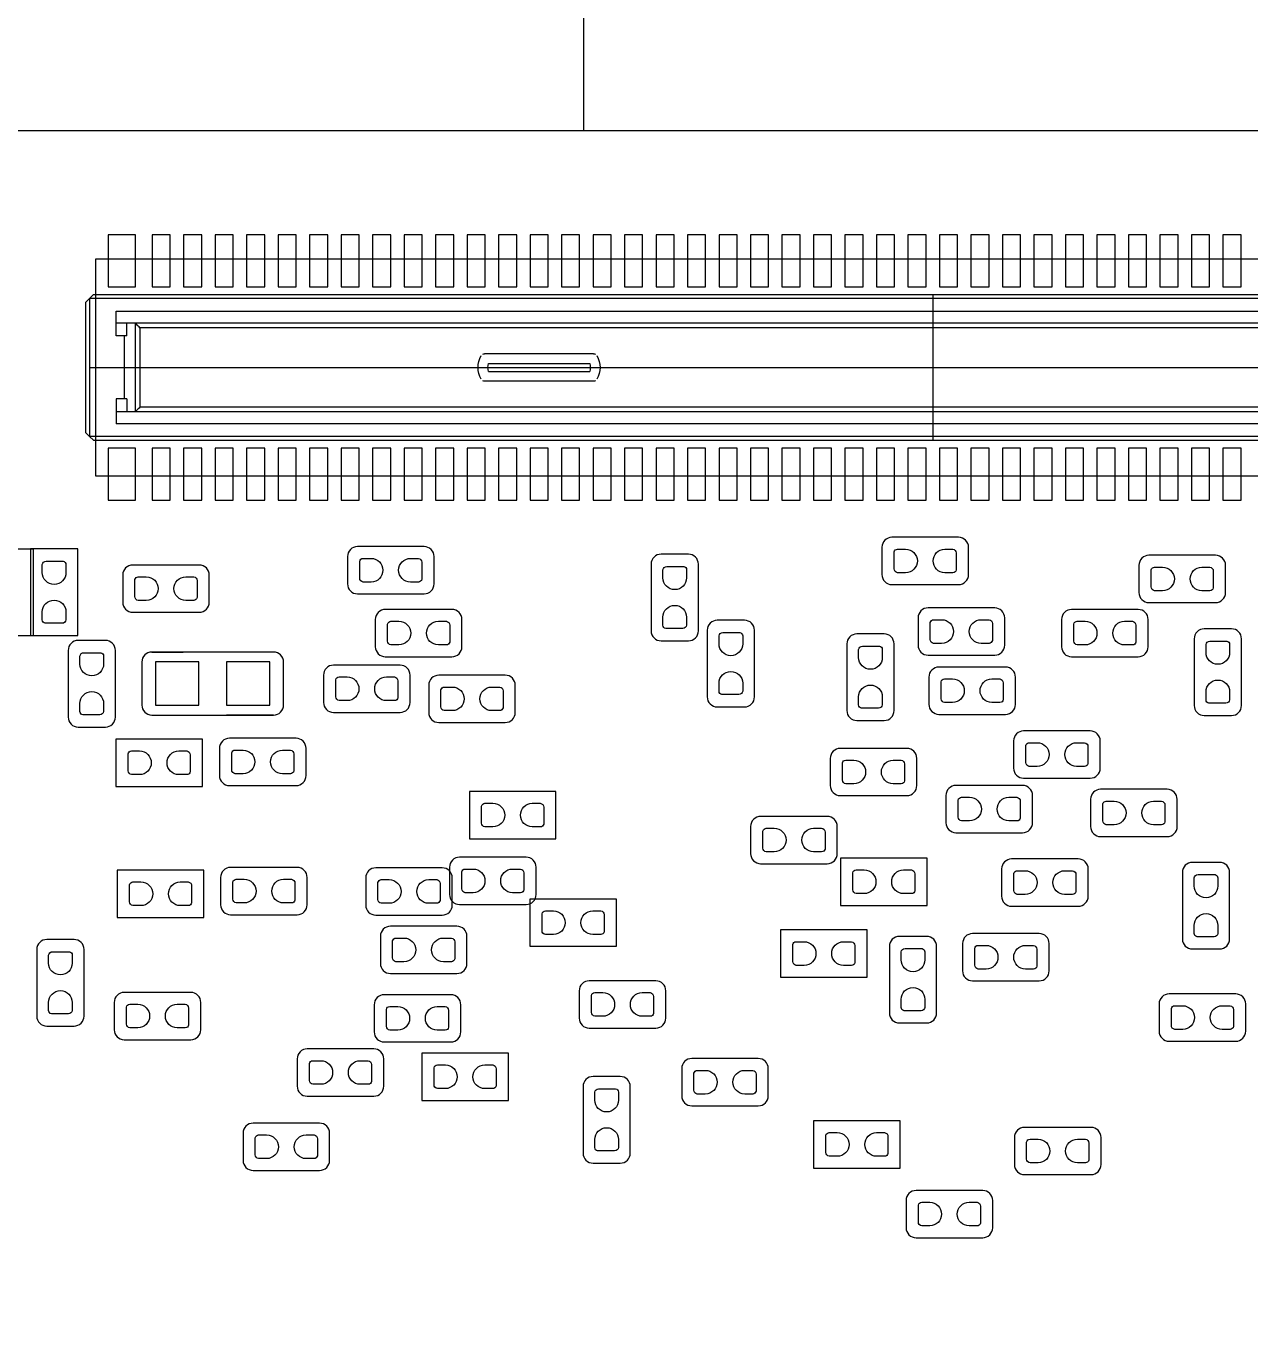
# Model space of a CAD drawing. Extents: x 24 to 162, y 5 to 143.
# Drawn here: x 42.11 to 57.65, y 29.63 to 46.12 of the extents above; entities that cross this region are included whole.
import ezdxf

# ---------------------------------------------------------------- set-up
doc = ezdxf.new("R2010")
doc.units = 0
for name, color, linetype in [('BG_OUTLINE', 7, 'CONTINUOUS'), ('PG_ASSEMBLY_BOTTOM', 211, 'CONTINUOUS'), ('PG_SILKSCREEN_BOTTOM', 243, 'CONTINUOUS'), ('PIN_BOTTOM', 1, 'CONTINUOUS')]:
    doc.layers.add(name, color=color, linetype=linetype)

msp = doc.modelspace()

# ---------------------------------------------------------------- linework, layer by layer
at = {"layer": 'BG_OUTLINE'}
msp.add_lwpolyline([(49.190402, 44.786296), (49.190402, 46.950376), (64.281812, 46.950376), (64.281812, 44.786296)], close=True, dxfattribs=at)
msp.add_lwpolyline([(32.12973, 4.786376), (80.129634, 4.786376, 0.414205), (83.629246, 8.286242), (83.629246, 41.286176, 0.414226), (80.129634, 44.786296), (32.12973, 44.786296, 0.414268), (28.629356, 41.286176), (28.629356, 8.286242, 0.414248)], format="xyb", close=True, dxfattribs=at)
at = {"layer": 'PG_ASSEMBLY_BOTTOM'}
msp.add_lwpolyline([(42.993056, 43.159934), (64.252856, 43.159934), (64.252856, 40.399716), (42.993056, 40.399716)], close=True, dxfattribs=at)
for points in [[(53.104034, 39.62273, 0.414204), (52.977034, 39.49573, 0.414204)], [(54.077362, 39.49573, 0.414121), (53.950362, 39.62273, 0.414121)], [(46.316138, 39.504874, 0.414454), (46.189138, 39.377874, 0.414454)], [(47.289212, 39.377874, 0.414306), (47.162212, 39.504874, 0.414306)], [(50.17262, 39.4081, 0.414257), (50.04562, 39.2811, 0.414257)], [(50.645822, 39.2811, 0.414423), (50.518822, 39.4081, 0.414423)], [(43.461178, 39.27094, 0.414158), (43.334178, 39.14394, 0.414158)], [(44.434252, 39.14394, 0.414521), (44.307252, 39.27094, 0.414521)], [(56.368442, 39.39413, 0.414423), (56.241442, 39.26713, 0.414423)], [(57.341516, 39.26713, 0.41417), (57.214516, 39.39413, 0.41417)], [(52.977034, 39.149528, 0.413915), (53.104034, 39.022528, 0.413915)], [(53.950362, 39.022528, 0.413833), (54.077362, 39.149528, 0.413833)], [(46.189138, 39.031672, 0.414121), (46.316138, 38.904672, 0.414121)], [(47.162212, 38.904672, 0.413974), (47.289212, 39.031672, 0.413974)], [(56.241442, 38.920928, 0.414257), (56.368442, 38.793928, 0.414257)], [(57.214516, 38.793928, 0.414005), (57.341516, 38.920928, 0.414005)], [(43.334178, 38.797738, 0.414017), (43.461178, 38.670738, 0.414017)], [(44.307252, 38.670738, 0.414269), (44.434252, 38.797738, 0.414269)], [(46.669706, 38.706298, 0.414229), (46.542706, 38.579298, 0.414229)], [(47.64278, 38.579298, 0.414032), (47.51578, 38.706298, 0.414032)], [(53.563012, 38.72611, 0.414395), (53.436012, 38.59911, 0.414395)], [(54.536086, 38.59911, 0.414032), (54.409086, 38.72611, 0.414032)], [(55.385716, 38.706044, 0.414005), (55.258716, 38.579044, 0.414005)], [(56.35879, 38.579044, 0.414257), (56.23179, 38.706044, 0.414257)], [(50.04562, 38.435026, 0.414005), (50.17262, 38.308026, 0.414005)], [(50.518822, 38.308026, 0.41417), (50.645822, 38.435026, 0.41417)], [(50.885344, 38.569138, 0.414214), (50.758344, 38.442138, 0.414214)], [(51.358546, 38.442138, 0.414214), (51.231546, 38.569138, 0.414214)], [(57.070498, 38.459918, 0.41434), (56.943498, 38.332918, 0.41434)], [(57.5437, 38.332918, 0.414087), (57.4167, 38.459918, 0.414087)], [(42.768266, 38.312598, 0.414214), (42.641266, 38.185598, 0.414214)], [(43.241468, 38.185598, 0.414214), (43.114468, 38.312598, 0.414214)], [(52.658772, 38.395656, 0.41434), (52.531772, 38.268656, 0.41434)], [(53.131974, 38.268656, 0.414087), (53.004974, 38.395656, 0.414087)], [(53.436012, 38.252908, 0.414395), (53.563012, 38.125908, 0.414395)], [(54.409086, 38.125908, 0.414032), (54.536086, 38.252908, 0.414032)], [(43.70451, 38.165786, 0.414167), (43.57751, 38.038786, 0.414167)], [(45.377354, 38.038786, 0.41434), (45.250354, 38.165786, 0.41434)], [(46.542706, 38.233096, 0.414395), (46.669706, 38.106096, 0.414395)], [(47.51578, 38.106096, 0.414198), (47.64278, 38.233096, 0.414198)], [(55.258716, 38.232842, 0.41417), (55.385716, 38.105842, 0.41417)], [(56.23179, 38.105842, 0.414423), (56.35879, 38.232842, 0.414423)], [(46.011338, 37.998654, 0.414241), (45.884338, 37.871654, 0.414241)], [(46.984412, 37.871654, 0.41402), (46.857412, 37.998654, 0.41402)], [(53.70068, 37.97427, 0.41437), (53.57368, 37.84727, 0.41437)], [(54.673754, 37.84727, 0.414032), (54.546754, 37.97427, 0.414032)], [(47.347632, 37.870892, 0.414005), (47.220632, 37.743892, 0.414005)], [(48.320706, 37.743892, 0.414257), (48.193706, 37.870892, 0.414257)], [(50.758344, 37.596064, 0.414214), (50.885344, 37.469064, 0.414214)], [(51.231546, 37.469064, 0.414214), (51.358546, 37.596064, 0.414214)], [(43.57751, 37.492432, 0.414087), (43.70451, 37.365432, 0.414087)], [(45.250354, 37.365432, 0.41426), (45.377354, 37.492432, 0.41426)], [(45.884338, 37.525452, 0.414407), (46.011338, 37.398452, 0.414407)], [(46.857412, 37.398452, 0.414186), (46.984412, 37.525452, 0.414186)], [(53.57368, 37.501068, 0.414395), (53.70068, 37.374068, 0.414395)], [(54.546754, 37.374068, 0.414057), (54.673754, 37.501068, 0.414057)], [(56.943498, 37.486844, 0.41434), (57.070498, 37.359844, 0.41434)], [(57.4167, 37.359844, 0.414087), (57.5437, 37.486844, 0.414087)], [(42.641266, 37.339524, 0.414214), (42.768266, 37.212524, 0.414214)], [(43.114468, 37.212524, 0.414214), (43.241468, 37.339524, 0.414214)], [(47.220632, 37.39769, 0.41417), (47.347632, 37.27069, 0.41417)], [(48.193706, 37.27069, 0.414423), (48.320706, 37.39769, 0.414423)], [(52.531772, 37.422582, 0.41434), (52.658772, 37.295582, 0.41434)], [(53.004974, 37.295582, 0.414087), (53.131974, 37.422582, 0.414087)], [(54.776624, 37.163248, 0.41398), (54.649624, 37.036248, 0.41398)], [(55.749698, 37.036248, 0.414257), (55.622698, 37.163248, 0.414257)], [(44.689776, 37.069776, 0.41434), (44.562776, 36.942776, 0.41434)], [(45.66285, 36.942776, 0.41434), (45.53585, 37.069776, 0.41434)], [(52.447698, 36.942268, 0.414423), (52.320698, 36.815268, 0.414423)], [(53.420772, 36.815268, 0.41417), (53.293772, 36.942268, 0.41417)], [(54.649624, 36.690046, 0.41417), (54.776624, 36.563046, 0.41417)], [(55.622698, 36.563046, 0.414447), (55.749698, 36.690046, 0.414447)], [(44.562776, 36.596574, 0.414087), (44.689776, 36.469574, 0.414087)], [(45.53585, 36.469574, 0.414087), (45.66285, 36.596574, 0.414087)], [(52.320698, 36.469066, 0.414257), (52.447698, 36.342066, 0.414257)], [(53.293772, 36.342066, 0.414005), (53.420772, 36.469066, 0.414005)], [(53.917088, 36.470844, 0.414005), (53.790088, 36.343844, 0.414005)], [(54.890162, 36.343844, 0.414269), (54.763162, 36.470844, 0.414269)], [(55.75427, 36.421568, 0.414186), (55.62727, 36.294568, 0.414186)], [(56.727344, 36.294568, 0.414549), (56.600344, 36.421568, 0.414549)], [(51.436778, 36.077398, 0.414214), (51.309778, 35.950398, 0.414214)], [(52.409852, 35.950398, 0.414214), (52.282852, 36.077398, 0.414214)], [(53.790088, 35.997642, 0.414158), (53.917088, 35.870642, 0.414158)], [(54.763162, 35.870642, 0.414423), (54.890162, 35.997642, 0.414423)], [(55.62727, 35.94862, 0.414269), (55.75427, 35.82162, 0.414269)], [(56.600344, 35.82162, 0.414632), (56.727344, 35.94862, 0.414632)], [(47.612046, 35.558984, 0.414214), (47.485046, 35.431984, 0.414214)], [(48.58512, 35.431984, 0.414214), (48.45812, 35.558984, 0.414214)], [(51.309778, 35.604196, 0.414214), (51.436778, 35.477196, 0.414214)], [(52.282852, 35.477196, 0.414214), (52.409852, 35.604196, 0.414214)], [(54.624224, 35.53714, 0.414032), (54.497224, 35.41014, 0.414032)], [(55.597298, 35.41014, 0.414395), (55.470298, 35.53714, 0.414395)], [(56.92013, 35.493706, 0.414087), (56.79313, 35.366706, 0.414087)], [(57.393332, 35.366706, 0.41434), (57.266332, 35.493706, 0.41434)], [(44.704254, 35.42919, 0.414087), (44.577254, 35.30219, 0.414087)], [(45.677328, 35.30219, 0.413922), (45.550328, 35.42919, 0.413922)], [(46.547278, 35.424364, 0.414257), (46.420278, 35.297364, 0.414257)], [(47.520352, 35.297364, 0.414337), (47.393352, 35.424364, 0.414337)], [(44.577254, 34.955988, 0.414506), (44.704254, 34.828988, 0.414506)], [(45.550328, 34.828988, 0.41434), (45.677328, 34.955988, 0.41434)], [(47.485046, 35.085782, 0.414214), (47.612046, 34.958782, 0.414214)], [(48.45812, 34.958782, 0.414214), (48.58512, 35.085782, 0.414214)], [(54.497224, 35.063938, 0.414032), (54.624224, 34.936938, 0.414032)], [(55.470298, 34.936938, 0.414395), (55.597298, 35.063938, 0.414395)], [(46.420278, 34.951162, 0.414091), (46.547278, 34.824162, 0.414091)], [(47.393352, 34.824162, 0.41417), (47.520352, 34.951162, 0.41417)], [(46.733714, 34.68243, 0.414395), (46.606714, 34.55543, 0.414395)], [(47.706788, 34.55543, 0.414032), (47.579788, 34.68243, 0.414032)], [(42.36974, 34.514282, 0.414198), (42.24274, 34.387282, 0.414198)], [(42.842942, 34.387282, 0.414604), (42.715942, 34.514282, 0.414604)], [(53.19903, 34.55416, 0.414395), (53.07203, 34.42716, 0.414395)], [(53.672232, 34.42716, 0.414395), (53.545232, 34.55416, 0.414395)], [(54.128416, 34.589212, 0.414087), (54.001416, 34.462212, 0.414087)], [(55.10149, 34.462212, 0.414087), (54.97449, 34.589212, 0.414087)], [(56.79313, 34.520632, 0.414087), (56.92013, 34.393632, 0.414087)], [(57.266332, 34.393632, 0.41434), (57.393332, 34.520632, 0.41434)], [(46.606714, 34.209228, 0.414395), (46.733714, 34.082228, 0.414395)], [(47.579788, 34.082228, 0.414032), (47.706788, 34.209228, 0.414032)], [(49.258982, 33.989264, 0.41434), (49.131982, 33.862264, 0.41434)], [(50.232056, 33.862264, 0.41434), (50.105056, 33.989264, 0.41434)], [(54.001416, 34.11601, 0.41434), (54.128416, 33.98901, 0.41434)], [(54.97449, 33.98901, 0.41434), (55.10149, 34.11601, 0.41434)], [(43.353228, 33.841944, 0.41434), (43.226228, 33.714944, 0.41434)], [(44.326302, 33.714944, 0.41434), (44.199302, 33.841944, 0.41434)], [(46.655228, 33.812988, 0.414423), (46.528228, 33.685988, 0.414423)], [(47.628302, 33.685988, 0.41417), (47.501302, 33.812988, 0.41417)], [(56.62422, 33.822386, 0.41434), (56.49722, 33.695386, 0.41434)], [(57.597294, 33.695386, 0.414506), (57.470294, 33.822386, 0.414506)], [(42.24274, 33.541208, 0.413823), (42.36974, 33.414208, 0.413823)], [(42.715942, 33.414208, 0.414229), (42.842942, 33.541208, 0.414229)], [(49.131982, 33.516062, 0.414087), (49.258982, 33.389062, 0.414087)], [(50.105056, 33.389062, 0.414087), (50.232056, 33.516062, 0.414087)], [(53.07203, 33.581086, 0.414032), (53.19903, 33.454086, 0.414032)], [(53.545232, 33.454086, 0.414032), (53.672232, 33.581086, 0.414032)], [(43.226228, 33.368742, 0.414087), (43.353228, 33.241742, 0.414087)], [(44.199302, 33.241742, 0.414087), (44.326302, 33.368742, 0.414087)], [(46.528228, 33.339786, 0.414257), (46.655228, 33.212786, 0.414257)], [(47.501302, 33.212786, 0.414005), (47.628302, 33.339786, 0.414005)], [(56.49722, 33.349184, 0.413922), (56.62422, 33.222184, 0.413922)], [(57.470294, 33.222184, 0.414087), (57.597294, 33.349184, 0.414087)], [(45.677074, 33.124648, 0.41434), (45.550074, 32.997648, 0.41434)], [(46.650148, 32.997648, 0.414352), (46.523148, 33.124648, 0.414352)], [(50.56124, 33.001966, 0.414235), (50.43424, 32.874966, 0.414235)], [(51.534314, 32.874966, 0.414457), (51.407314, 33.001966, 0.414457)], [(45.550074, 32.651446, 0.414075), (45.677074, 32.524446, 0.414075)], [(46.523148, 32.524446, 0.414087), (46.650148, 32.651446, 0.414087)], [(49.30775, 32.773366, 0.414214), (49.18075, 32.646366, 0.414214)], [(49.780952, 32.646366, 0.414214), (49.653952, 32.773366, 0.414214)], [(50.43424, 32.528764, 0.413971), (50.56124, 32.401764, 0.413971)], [(51.407314, 32.401764, 0.414192), (51.534314, 32.528764, 0.414192)], [(44.989496, 32.181546, 0.414087), (44.862496, 32.054546, 0.414087)], [(45.96257, 32.054546, 0.414087), (45.83557, 32.181546, 0.414087)], [(54.786784, 32.127698, 0.414383), (54.659784, 32.000698, 0.414383)], [(55.759858, 32.000698, 0.414032), (55.632858, 32.127698, 0.414032)], [(44.862496, 31.708344, 0.41434), (44.989496, 31.581344, 0.41434)], [(45.83557, 31.581344, 0.41434), (45.96257, 31.708344, 0.41434)], [(49.18075, 31.800292, 0.414214), (49.30775, 31.673292, 0.414214)], [(49.653952, 31.673292, 0.414214), (49.780952, 31.800292, 0.414214)], [(54.659784, 31.654496, 0.414395), (54.786784, 31.527496, 0.414395)], [(55.632858, 31.527496, 0.414044), (55.759858, 31.654496, 0.414044)], [(53.410612, 31.326328, 0.413894), (53.283612, 31.199328, 0.413894)], [(54.383686, 31.199328, 0.414195), (54.256686, 31.326328, 0.414195)], [(53.283612, 30.853126, 0.414232), (53.410612, 30.726126, 0.414232)], [(54.256686, 30.726126, 0.414534), (54.383686, 30.853126, 0.414534)]]:
    msp.add_lwpolyline(points, format="xyb", dxfattribs=at)
for points in [[(53.950362, 39.62273), (53.104034, 39.62273)], [(42.201846, 39.473378), (41.601898, 39.473378)], [(42.76344, 39.474902), (42.163238, 39.474902)], [(42.163238, 39.474902), (42.163238, 38.375082)], [(42.201846, 38.373558), (42.201846, 39.473378)], [(42.76344, 38.375082), (42.76344, 39.474902)], [(47.162212, 39.504874), (46.316138, 39.504874)], [(50.518822, 39.4081), (50.17262, 39.4081)], [(52.977034, 39.49573), (52.977034, 39.149528)], [(54.077362, 39.149528), (54.077362, 39.49573)], [(44.307252, 39.27094), (43.461178, 39.27094)], [(46.189138, 39.377874), (46.189138, 39.031672)], [(47.289212, 39.031672), (47.289212, 39.377874)], [(50.04562, 39.2811), (50.04562, 38.435026)], [(50.645822, 38.435026), (50.645822, 39.2811)], [(56.241442, 39.26713), (56.241442, 38.920928)], [(57.214516, 39.39413), (56.368442, 39.39413)], [(57.341516, 38.920928), (57.341516, 39.26713)], [(43.334178, 39.14394), (43.334178, 38.797738)], [(44.434252, 38.797738), (44.434252, 39.14394)], [(53.104034, 39.022528), (53.950362, 39.022528)], [(46.316138, 38.904672), (47.162212, 38.904672)], [(56.368442, 38.793928), (57.214516, 38.793928)], [(43.461178, 38.670738), (44.307252, 38.670738)], [(47.51578, 38.706298), (46.669706, 38.706298)], [(53.436012, 38.59911), (53.436012, 38.252908)], [(54.409086, 38.72611), (53.563012, 38.72611)], [(54.536086, 38.252908), (54.536086, 38.59911)], [(56.23179, 38.706044), (55.385716, 38.706044)], [(46.542706, 38.579298), (46.542706, 38.233096)], [(47.64278, 38.233096), (47.64278, 38.579298)], [(50.758344, 38.442138), (50.758344, 37.596064)], [(51.231546, 38.569138), (50.885344, 38.569138)], [(51.358546, 37.596064), (51.358546, 38.442138)], [(55.258716, 38.579044), (55.258716, 38.232842)], [(56.35879, 38.232842), (56.35879, 38.579044)], [(57.4167, 38.459918), (57.070498, 38.459918)], [(41.601898, 38.373558), (42.201846, 38.373558)], [(42.163238, 38.375082), (42.76344, 38.375082)], [(43.114468, 38.312598), (42.768266, 38.312598)], [(50.17262, 38.308026), (50.518822, 38.308026)], [(52.531772, 38.268656), (52.531772, 37.422582)], [(53.004974, 38.395656), (52.658772, 38.395656)], [(53.131974, 37.422582), (53.131974, 38.268656)], [(56.943498, 38.332918), (56.943498, 37.486844)], [(57.5437, 37.486844), (57.5437, 38.332918)], [(42.641266, 38.185598), (42.641266, 37.339524)], [(43.241468, 37.339524), (43.241468, 38.185598)], [(45.250354, 38.165786), (43.70451, 38.165786)], [(46.669706, 38.106096), (47.51578, 38.106096)], [(53.563012, 38.125908), (54.409086, 38.125908)], [(55.385716, 38.105842), (56.23179, 38.105842)], [(43.57751, 38.038786), (43.57751, 37.492432)], [(45.377354, 37.492432), (45.377354, 38.038786)], [(46.857412, 37.998654), (46.011338, 37.998654)], [(54.546754, 37.97427), (53.70068, 37.97427)], [(45.884338, 37.871654), (45.884338, 37.525452)], [(46.984412, 37.525452), (46.984412, 37.871654)], [(48.193706, 37.870892), (47.347632, 37.870892)], [(53.57368, 37.84727), (53.57368, 37.501068)], [(54.673754, 37.501068), (54.673754, 37.84727)], [(47.220632, 37.743892), (47.220632, 37.39769)], [(48.320706, 37.39769), (48.320706, 37.743892)], [(50.885344, 37.469064), (51.231546, 37.469064)], [(43.70451, 37.365432), (45.250354, 37.365432)], [(46.011338, 37.398452), (46.857412, 37.398452)], [(47.347632, 37.27069), (48.193706, 37.27069)], [(52.658772, 37.295582), (53.004974, 37.295582)], [(53.70068, 37.374068), (54.546754, 37.374068)], [(57.070498, 37.359844), (57.4167, 37.359844)], [(42.768266, 37.212524), (43.114468, 37.212524)], [(55.622698, 37.163248), (54.776624, 37.163248)], [(44.346622, 37.0586), (43.246802, 37.0586)], [(43.246802, 37.0586), (43.246802, 36.458652)], [(44.346622, 36.458652), (44.346622, 37.0586)], [(44.562776, 36.942776), (44.562776, 36.596574)], [(45.53585, 37.069776), (44.689776, 37.069776)], [(45.66285, 36.596574), (45.66285, 36.942776)], [(53.293772, 36.942268), (52.447698, 36.942268)], [(54.649624, 37.036248), (54.649624, 36.690046)], [(55.749698, 36.690046), (55.749698, 37.036248)], [(52.320698, 36.815268), (52.320698, 36.469066)], [(53.420772, 36.469066), (53.420772, 36.815268)], [(43.246802, 36.458652), (44.346622, 36.458652)], [(44.689776, 36.469574), (45.53585, 36.469574)], [(54.763162, 36.470844), (53.917088, 36.470844)], [(54.776624, 36.563046), (55.622698, 36.563046)], [(48.83658, 36.39439), (47.73676, 36.39439)], [(47.73676, 36.39439), (47.73676, 35.794442)], [(48.83658, 35.794442), (48.83658, 36.39439)], [(52.447698, 36.342066), (53.293772, 36.342066)], [(53.790088, 36.343844), (53.790088, 35.997642)], [(54.890162, 35.997642), (54.890162, 36.343844)], [(55.62727, 36.294568), (55.62727, 35.94862)], [(56.600344, 36.421568), (55.75427, 36.421568)], [(56.727344, 35.94862), (56.727344, 36.294568)], [(51.309778, 35.950398), (51.309778, 35.604196)], [(52.282852, 36.077398), (51.436778, 36.077398)], [(52.409852, 35.604196), (52.409852, 35.950398)], [(47.73676, 35.794442), (48.83658, 35.794442)], [(53.917088, 35.870642), (54.763162, 35.870642)], [(55.75427, 35.82162), (56.600344, 35.82162)], [(48.45812, 35.558984), (47.612046, 35.558984)], [(51.436778, 35.477196), (52.282852, 35.477196)], [(53.551328, 35.5473), (52.451508, 35.5473)], [(52.451508, 35.5473), (52.451508, 34.947352)], [(53.551328, 34.947352), (53.551328, 35.5473)], [(55.470298, 35.53714), (54.624224, 35.53714)], [(57.266332, 35.493706), (56.92013, 35.493706)], [(44.365418, 35.394646), (43.265598, 35.394646)], [(43.265598, 35.394646), (43.265598, 34.794698)], [(44.365418, 34.794698), (44.365418, 35.394646)], [(44.577254, 35.30219), (44.577254, 34.955988)], [(45.550328, 35.42919), (44.704254, 35.42919)], [(45.677328, 34.955988), (45.677328, 35.30219)], [(46.420278, 35.297364), (46.420278, 34.951162)], [(47.393352, 35.424364), (46.547278, 35.424364)], [(47.485046, 35.431984), (47.485046, 35.085782)], [(47.520352, 34.951162), (47.520352, 35.297364)], [(48.58512, 35.085782), (48.58512, 35.431984)], [(54.497224, 35.41014), (54.497224, 35.063938)], [(55.597298, 35.063938), (55.597298, 35.41014)], [(56.79313, 35.366706), (56.79313, 34.520632)], [(57.393332, 34.520632), (57.393332, 35.366706)], [(47.612046, 34.958782), (48.45812, 34.958782)], [(49.604168, 35.027616), (48.504348, 35.027616)], [(48.504348, 35.027616), (48.504348, 34.427668)], [(49.604168, 34.427668), (49.604168, 35.027616)], [(43.265598, 34.794698), (44.365418, 34.794698)], [(44.704254, 34.828988), (45.550328, 34.828988)], [(46.547278, 34.824162), (47.393352, 34.824162)], [(52.451508, 34.947352), (53.551328, 34.947352)], [(54.624224, 34.936938), (55.470298, 34.936938)], [(47.579788, 34.68243), (46.733714, 34.68243)], [(52.789328, 34.63544), (51.689508, 34.63544)], [(51.689508, 34.63544), (51.689508, 34.035492)], [(52.789328, 34.035492), (52.789328, 34.63544)], [(42.715942, 34.514282), (42.36974, 34.514282)], [(46.606714, 34.55543), (46.606714, 34.209228)], [(47.706788, 34.209228), (47.706788, 34.55543)], [(53.545232, 34.55416), (53.19903, 34.55416)], [(54.001416, 34.462212), (54.001416, 34.11601)], [(54.97449, 34.589212), (54.128416, 34.589212)], [(55.10149, 34.11601), (55.10149, 34.462212)], [(42.24274, 34.387282), (42.24274, 33.541208)], [(42.842942, 33.541208), (42.842942, 34.387282)], [(48.504348, 34.427668), (49.604168, 34.427668)], [(53.07203, 34.42716), (53.07203, 33.581086)], [(53.672232, 33.581086), (53.672232, 34.42716)], [(56.92013, 34.393632), (57.266332, 34.393632)], [(46.733714, 34.082228), (47.579788, 34.082228)], [(50.105056, 33.989264), (49.258982, 33.989264)], [(51.689508, 34.035492), (52.789328, 34.035492)], [(54.128416, 33.98901), (54.97449, 33.98901)], [(44.199302, 33.841944), (43.353228, 33.841944)], [(47.501302, 33.812988), (46.655228, 33.812988)], [(49.131982, 33.862264), (49.131982, 33.516062)], [(50.232056, 33.516062), (50.232056, 33.862264)], [(57.470294, 33.822386), (56.62422, 33.822386)], [(43.226228, 33.714944), (43.226228, 33.368742)], [(44.326302, 33.368742), (44.326302, 33.714944)], [(46.528228, 33.685988), (46.528228, 33.339786)], [(47.628302, 33.339786), (47.628302, 33.685988)], [(56.49722, 33.695386), (56.49722, 33.349184)], [(57.597294, 33.349184), (57.597294, 33.695386)], [(42.36974, 33.414208), (42.715942, 33.414208)], [(49.258982, 33.389062), (50.105056, 33.389062)], [(53.19903, 33.454086), (53.545232, 33.454086)], [(43.353228, 33.241742), (44.199302, 33.241742)], [(46.655228, 33.212786), (47.501302, 33.212786)], [(56.62422, 33.222184), (57.470294, 33.222184)], [(45.550074, 32.997648), (45.550074, 32.651446)], [(46.523148, 33.124648), (45.677074, 33.124648)], [(46.650148, 32.651446), (46.650148, 32.997648)], [(48.232314, 33.070546), (47.132494, 33.070546)], [(47.132494, 33.070546), (47.132494, 32.470598)], [(48.232314, 32.470598), (48.232314, 33.070546)], [(51.407314, 33.001966), (50.56124, 33.001966)], [(50.43424, 32.874966), (50.43424, 32.528764)], [(51.534314, 32.528764), (51.534314, 32.874966)], [(49.653952, 32.773366), (49.30775, 32.773366)], [(45.677074, 32.524446), (46.523148, 32.524446)], [(49.18075, 32.646366), (49.18075, 31.800292)], [(49.780952, 31.800292), (49.780952, 32.646366)], [(47.132494, 32.470598), (48.232314, 32.470598)], [(50.56124, 32.401764), (51.407314, 32.401764)], [(45.83557, 32.181546), (44.989496, 32.181546)], [(53.20919, 32.210756), (52.109624, 32.210756)], [(52.109624, 32.210756), (52.109624, 31.610808)], [(53.20919, 31.610808), (53.20919, 32.210756)], [(44.862496, 32.054546), (44.862496, 31.708344)], [(45.96257, 31.708344), (45.96257, 32.054546)], [(54.659784, 32.000698), (54.659784, 31.654496)], [(55.632858, 32.127698), (54.786784, 32.127698)], [(55.759858, 31.654496), (55.759858, 32.000698)], [(49.30775, 31.673292), (49.653952, 31.673292)], [(44.989496, 31.581344), (45.83557, 31.581344)], [(52.109624, 31.610808), (53.20919, 31.610808)], [(54.786784, 31.527496), (55.632858, 31.527496)], [(53.283612, 31.199328), (53.283612, 30.853126)], [(54.256686, 31.326328), (53.410612, 31.326328)], [(54.383686, 30.853126), (54.383686, 31.199328)], [(53.410612, 30.726126), (54.256686, 30.726126)]]:
    msp.add_lwpolyline(points, dxfattribs=at)
at = {"layer": 'PG_SILKSCREEN_BOTTOM'}
for points in [[(42.96283, 42.705274), (42.913046, 42.654982)], [(42.96283, 42.705274), (64.283082, 42.705274)], [(53.622956, 42.705274), (53.622956, 40.854884)], [(42.913046, 42.654982), (42.863008, 42.604944)], [(42.863008, 42.604944), (42.863008, 40.95496)], [(42.913046, 42.654982), (42.913046, 40.905176)], [(64.332866, 42.654982), (42.913046, 42.654982)], [(43.252644, 42.494962), (63.993014, 42.494962)], [(43.252644, 42.180002), (43.252644, 42.494962)], [(63.993014, 42.344848), (43.252644, 42.344848)], [(43.387772, 42.180002), (43.387772, 42.344848)], [(43.49242, 42.344848), (43.492674, 42.344848)], [(43.492674, 42.344848), (43.493182, 42.344848)], [(43.493182, 42.344848), (43.493436, 42.344848)], [(43.493436, 42.344848), (43.493436, 42.344594)], [(43.493436, 42.344594), (43.493944, 42.34434)], [(43.493944, 42.34434), (43.493944, 42.344086)], [(43.493944, 42.344086), (43.493944, 41.216072)], [(43.496738, 42.341292), (43.493944, 42.344086)], [(43.50131, 42.336974), (43.496738, 42.341292)], [(43.507152, 42.330878), (43.50131, 42.336974)], [(43.514772, 42.323766), (43.507152, 42.330878)], [(43.523408, 42.314876), (43.514772, 42.323766)], [(43.532552, 42.305478), (43.523408, 42.314876)], [(43.542966, 42.295572), (43.532552, 42.305478)], [(43.55338, 42.285158), (43.542966, 42.295572)], [(63.692532, 42.285158), (43.55338, 42.285158)], [(43.55338, 42.285158), (43.55338, 41.275)], [(43.352974, 42.180002), (43.252644, 42.180002)], [(43.352974, 42.180002), (43.352974, 41.380156)], [(43.387772, 42.180002), (43.352974, 42.180002)], [(49.314354, 41.954958), (47.931324, 41.954958)], [(42.913046, 41.779952), (64.38265, 41.779952)], [(47.980346, 41.82999), (49.265332, 41.82999)], [(47.980346, 41.730168), (49.265332, 41.730168)], [(49.314354, 41.604946), (47.931324, 41.604946)], [(43.252644, 41.380156), (43.252644, 41.064942)], [(43.352974, 41.380156), (43.252644, 41.380156)], [(43.387772, 41.380156), (43.352974, 41.380156)], [(43.387772, 41.380156), (43.387772, 41.215056)], [(43.50131, 41.22293), (43.496738, 41.218866)], [(43.507152, 41.229026), (43.50131, 41.22293)], [(43.514772, 41.236392), (43.507152, 41.229026)], [(43.523408, 41.245028), (43.514772, 41.236392)], [(43.532552, 41.254426), (43.523408, 41.245028)], [(43.542966, 41.264586), (43.532552, 41.254426)], [(43.55338, 41.275), (43.542966, 41.264586)], [(63.692532, 41.275), (43.55338, 41.275)], [(63.993014, 41.215056), (43.252644, 41.215056)], [(63.993014, 41.064942), (43.252644, 41.064942)], [(43.492674, 41.215056), (43.49242, 41.215056)], [(43.493182, 41.215056), (43.492674, 41.215056)], [(43.493436, 41.215056), (43.493182, 41.215056)], [(43.493944, 41.215564), (43.493436, 41.215564)], [(43.493436, 41.215564), (43.493436, 41.215056)], [(43.496738, 41.218866), (43.493944, 41.216072)], [(43.493944, 41.216072), (43.493944, 41.215564)], [(42.913046, 40.905176), (42.863008, 40.95496)], [(64.332866, 40.905176), (42.913046, 40.905176)], [(42.913046, 40.905176), (42.96283, 40.854884)], [(42.96283, 40.854884), (64.283082, 40.854884)], [(43.70451, 38.165786), (44.102274, 38.165786)], [(45.250354, 38.165786), (44.852844, 38.165786)], [(43.57751, 38.038786), (43.57751, 37.492432)], [(45.377354, 37.492432), (45.377354, 38.038786)], [(43.70451, 37.365432), (44.302172, 37.365432)], [(45.250354, 37.365432), (44.652692, 37.365432)]]:
    msp.add_lwpolyline(points, dxfattribs=at)
for points in [[(47.888144, 41.629838, -0.26816), (47.888144, 41.930066, -0.26816)], [(47.907448, 41.948862, -0.125846), (47.931324, 41.954958, -0.125846)], [(49.314354, 41.954958, -0.125287), (49.33823, 41.948862, -0.125287)], [(49.357534, 41.930066, -0.268198), (49.357534, 41.629838, -0.268198)], [(47.980346, 41.730168, -0.145754), (47.980346, 41.82999, -0.145754)], [(49.265332, 41.82999, -0.14579), (49.265332, 41.730168, -0.14579)], [(47.931324, 41.604946, -0.125526), (47.907448, 41.611042, -0.125526)], [(49.33823, 41.611042, -0.12497), (49.314354, 41.604946, -0.12497)], [(43.70451, 38.165786, 0.414167), (43.57751, 38.038786, 0.414167)], [(45.377354, 38.038786, 0.41434), (45.250354, 38.165786, 0.41434)], [(43.57751, 37.492432, 0.414087), (43.70451, 37.365432, 0.414087)], [(45.250354, 37.365432, 0.41426), (45.377354, 37.492432, 0.41426)]]:
    msp.add_lwpolyline(points, format="xyb", dxfattribs=at)
at = {"layer": 'PIN_BOTTOM'}
for points in [[(43.147996, 43.464734), (43.147996, 42.804842), (43.498008, 42.804842), (43.498008, 43.464734)], [(43.707812, 43.464734), (43.707812, 42.804842), (43.937936, 42.804842), (43.937936, 43.464734)], [(44.107862, 43.464734), (44.107862, 42.804842), (44.337986, 42.804842), (44.337986, 43.464734)], [(44.507912, 43.464734), (44.507912, 42.804842), (44.738036, 42.804842), (44.738036, 43.464734)], [(44.907962, 43.464734), (44.907962, 42.804842), (45.138086, 42.804842), (45.138086, 43.464734)], [(45.308012, 43.464734), (45.308012, 42.804842), (45.538136, 42.804842), (45.538136, 43.464734)], [(45.707808, 43.464734), (45.707808, 42.804842), (45.937932, 42.804842), (45.937932, 43.464734)], [(46.107858, 43.464734), (46.107858, 42.804842), (46.337982, 42.804842), (46.337982, 43.464734)], [(46.507908, 43.464734), (46.507908, 42.804842), (46.738032, 42.804842), (46.738032, 43.464734)], [(46.907958, 43.464734), (46.907958, 42.804842), (47.138082, 42.804842), (47.138082, 43.464734)], [(47.308008, 43.464734), (47.308008, 42.804842), (47.538132, 42.804842), (47.538132, 43.464734)], [(47.707804, 43.464734), (47.707804, 42.804842), (47.937928, 42.804842), (47.937928, 43.464734)], [(48.107854, 43.464734), (48.107854, 42.804842), (48.337978, 42.804842), (48.337978, 43.464734)], [(48.507904, 43.464734), (48.507904, 42.804842), (48.738028, 42.804842), (48.738028, 43.464734)], [(48.907954, 43.464734), (48.907954, 42.804842), (49.138078, 42.804842), (49.138078, 43.464734)], [(49.308004, 43.464734), (49.308004, 42.804842), (49.538128, 42.804842), (49.538128, 43.464734)], [(49.7078, 43.464734), (49.7078, 42.804842), (49.937924, 42.804842), (49.937924, 43.464734)], [(50.10785, 43.464734), (50.10785, 42.804842), (50.337974, 42.804842), (50.337974, 43.464734)], [(50.5079, 43.464734), (50.5079, 42.804842), (50.738024, 42.804842), (50.738024, 43.464734)], [(50.90795, 43.464734), (50.90795, 42.804842), (51.138074, 42.804842), (51.138074, 43.464734)], [(51.308, 43.464734), (51.308, 42.804842), (51.538124, 42.804842), (51.538124, 43.464734)], [(51.707796, 43.464734), (51.707796, 42.804842), (51.93792, 42.804842), (51.93792, 43.464734)], [(52.107846, 43.464734), (52.107846, 42.804842), (52.33797, 42.804842), (52.33797, 43.464734)], [(52.507896, 43.464734), (52.507896, 42.804842), (52.73802, 42.804842), (52.73802, 43.464734)], [(52.907946, 43.464734), (52.907946, 42.804842), (53.13807, 42.804842), (53.13807, 43.464734)], [(53.307996, 43.464734), (53.307996, 42.804842), (53.53812, 42.804842), (53.53812, 43.464734)], [(53.707792, 43.464734), (53.707792, 42.804842), (53.937916, 42.804842), (53.937916, 43.464734)], [(54.107842, 43.464734), (54.107842, 42.804842), (54.337966, 42.804842), (54.337966, 43.464734)], [(54.507892, 43.464734), (54.507892, 42.804842), (54.738016, 42.804842), (54.738016, 43.464734)], [(54.907942, 43.464734), (54.907942, 42.804842), (55.138066, 42.804842), (55.138066, 43.464734)], [(55.307992, 43.464734), (55.307992, 42.804842), (55.538116, 42.804842), (55.538116, 43.464734)], [(55.707788, 43.464734), (55.707788, 42.804842), (55.937912, 42.804842), (55.937912, 43.464734)], [(56.107838, 43.464734), (56.107838, 42.804842), (56.337962, 42.804842), (56.337962, 43.464734)], [(56.507888, 43.464734), (56.507888, 42.804842), (56.738012, 42.804842), (56.738012, 43.464734)], [(56.907938, 43.464734), (56.907938, 42.804842), (57.138062, 42.804842), (57.138062, 43.464734)], [(57.307988, 43.464734), (57.307988, 42.804842), (57.538112, 42.804842), (57.538112, 43.464734)], [(43.147996, 40.755062), (43.147996, 40.09517), (43.498008, 40.09517), (43.498008, 40.755062)], [(43.707812, 40.755062), (43.707812, 40.09517), (43.937936, 40.09517), (43.937936, 40.755062)], [(44.107862, 40.755062), (44.107862, 40.09517), (44.337986, 40.09517), (44.337986, 40.755062)], [(44.507912, 40.755062), (44.507912, 40.09517), (44.738036, 40.09517), (44.738036, 40.755062)], [(44.907962, 40.755062), (44.907962, 40.09517), (45.138086, 40.09517), (45.138086, 40.755062)], [(45.308012, 40.755062), (45.308012, 40.09517), (45.538136, 40.09517), (45.538136, 40.755062)], [(45.707808, 40.755062), (45.707808, 40.09517), (45.937932, 40.09517), (45.937932, 40.755062)], [(46.107858, 40.755062), (46.107858, 40.09517), (46.337982, 40.09517), (46.337982, 40.755062)], [(46.507908, 40.755062), (46.507908, 40.09517), (46.738032, 40.09517), (46.738032, 40.755062)], [(46.907958, 40.755062), (46.907958, 40.09517), (47.138082, 40.09517), (47.138082, 40.755062)], [(47.308008, 40.755062), (47.308008, 40.09517), (47.538132, 40.09517), (47.538132, 40.755062)], [(47.707804, 40.755062), (47.707804, 40.09517), (47.937928, 40.09517), (47.937928, 40.755062)], [(48.107854, 40.755062), (48.107854, 40.09517), (48.337978, 40.09517), (48.337978, 40.755062)], [(48.507904, 40.755062), (48.507904, 40.09517), (48.738028, 40.09517), (48.738028, 40.755062)], [(48.907954, 40.755062), (48.907954, 40.09517), (49.138078, 40.09517), (49.138078, 40.755062)], [(49.308004, 40.755062), (49.308004, 40.09517), (49.538128, 40.09517), (49.538128, 40.755062)], [(49.7078, 40.755062), (49.7078, 40.09517), (49.937924, 40.09517), (49.937924, 40.755062)], [(50.10785, 40.755062), (50.10785, 40.09517), (50.337974, 40.09517), (50.337974, 40.755062)], [(50.5079, 40.755062), (50.5079, 40.09517), (50.738024, 40.09517), (50.738024, 40.755062)], [(50.90795, 40.755062), (50.90795, 40.09517), (51.138074, 40.09517), (51.138074, 40.755062)], [(51.308, 40.755062), (51.308, 40.09517), (51.538124, 40.09517), (51.538124, 40.755062)], [(51.707796, 40.755062), (51.707796, 40.09517), (51.93792, 40.09517), (51.93792, 40.755062)], [(52.107846, 40.755062), (52.107846, 40.09517), (52.33797, 40.09517), (52.33797, 40.755062)], [(52.507896, 40.755062), (52.507896, 40.09517), (52.73802, 40.09517), (52.73802, 40.755062)], [(52.907946, 40.755062), (52.907946, 40.09517), (53.13807, 40.09517), (53.13807, 40.755062)], [(53.307996, 40.755062), (53.307996, 40.09517), (53.53812, 40.09517), (53.53812, 40.755062)], [(53.707792, 40.755062), (53.707792, 40.09517), (53.937916, 40.09517), (53.937916, 40.755062)], [(54.107842, 40.755062), (54.107842, 40.09517), (54.337966, 40.09517), (54.337966, 40.755062)], [(54.507892, 40.755062), (54.507892, 40.09517), (54.738016, 40.09517), (54.738016, 40.755062)], [(54.907942, 40.755062), (54.907942, 40.09517), (55.138066, 40.09517), (55.138066, 40.755062)], [(55.307992, 40.755062), (55.307992, 40.09517), (55.538116, 40.09517), (55.538116, 40.755062)], [(55.707788, 40.755062), (55.707788, 40.09517), (55.937912, 40.09517), (55.937912, 40.755062)], [(56.107838, 40.755062), (56.107838, 40.09517), (56.337962, 40.09517), (56.337962, 40.755062)], [(56.507888, 40.755062), (56.507888, 40.09517), (56.738012, 40.09517), (56.738012, 40.755062)], [(56.907938, 40.755062), (56.907938, 40.09517), (57.138062, 40.09517), (57.138062, 40.755062)], [(57.307988, 40.755062), (57.307988, 40.09517), (57.538112, 40.09517), (57.538112, 40.755062)], [(43.752389, 38.040437), (43.752389, 37.490527), (44.302299, 37.490527), (44.302299, 38.040437)], [(44.652565, 38.040437), (44.652565, 37.490527), (45.202475, 37.490527), (45.202475, 38.040437)]]:
    msp.add_lwpolyline(points, close=True, dxfattribs=at)
for points in [[(53.276754, 39.172388), (53.175154, 39.172388, -0.375524), (53.132736, 39.220902), (53.132736, 39.436802, -0.365016), (53.175154, 39.472616), (53.276754, 39.472616, -0.99984)], [(53.777134, 39.472616), (53.878734, 39.472616, -0.375524), (53.921152, 39.424102), (53.921152, 39.208202, -0.365016), (53.878734, 39.172388), (53.777134, 39.172388, -0.99984)], [(42.313098, 39.175182), (42.313098, 39.276782, -0.375524), (42.361612, 39.3192), (42.577512, 39.3192, -0.365016), (42.613326, 39.276782), (42.613326, 39.175182, -0.99984)], [(46.488858, 39.054532), (46.387258, 39.054532, -0.375524), (46.34484, 39.103046), (46.34484, 39.318946, -0.365016), (46.387258, 39.35476), (46.488858, 39.35476, -0.99984)], [(46.989238, 39.35476), (47.090838, 39.35476, -0.375524), (47.133256, 39.306246), (47.133256, 39.090346, -0.365016), (47.090838, 39.054532), (46.989238, 39.054532, -0.99984)], [(50.19548, 39.10838), (50.19548, 39.20998, -0.375524), (50.243994, 39.252398), (50.459894, 39.252398, -0.365016), (50.495708, 39.20998), (50.495708, 39.10838, -0.99984)], [(56.541162, 38.943788), (56.439562, 38.943788, -0.375524), (56.397144, 38.992302), (56.397144, 39.208202, -0.365016), (56.439562, 39.244016), (56.541162, 39.244016, -0.99984)], [(57.041542, 39.244016), (57.143142, 39.244016, -0.375524), (57.18556, 39.195502), (57.18556, 38.979602, -0.365016), (57.143142, 38.943788), (57.041542, 38.943788, -0.99984)], [(43.634152, 38.820852), (43.532552, 38.820852, -0.375524), (43.490134, 38.869366), (43.490134, 39.085266, -0.365016), (43.532552, 39.12108), (43.634152, 39.12108, -0.99984)], [(44.134532, 39.12108), (44.236132, 39.12108, -0.375524), (44.27855, 39.072566), (44.27855, 38.856666, -0.365016), (44.236132, 38.820852), (44.134532, 38.820852, -0.99984)], [(42.613326, 38.674802), (42.613326, 38.573202, -0.375524), (42.564812, 38.530784), (42.348912, 38.530784, -0.365016), (42.313098, 38.573202), (42.313098, 38.674802, -0.99984)], [(50.495708, 38.608), (50.495708, 38.5064, -0.375524), (50.447194, 38.463982), (50.231294, 38.463982, -0.365016), (50.19548, 38.5064), (50.19548, 38.608, -0.99984)], [(46.84268, 38.25621), (46.74108, 38.25621, -0.375524), (46.698662, 38.304724), (46.698662, 38.520624, -0.365016), (46.74108, 38.556438), (46.84268, 38.556438, -0.99984)], [(47.34306, 38.556438), (47.44466, 38.556438, -0.375524), (47.487078, 38.507924), (47.487078, 38.292024, -0.365016), (47.44466, 38.25621), (47.34306, 38.25621, -0.99984)], [(53.735732, 38.275768), (53.634132, 38.275768, -0.375524), (53.591714, 38.324282), (53.591714, 38.540182, -0.365016), (53.634132, 38.575996), (53.735732, 38.575996, -0.99984)], [(54.236112, 38.575996), (54.337712, 38.575996, -0.375524), (54.38013, 38.527482), (54.38013, 38.311582, -0.365016), (54.337712, 38.275768), (54.236112, 38.275768, -0.99984)], [(55.55869, 38.255956), (55.45709, 38.255956, -0.375524), (55.414672, 38.30447), (55.414672, 38.52037, -0.365016), (55.45709, 38.556184), (55.55869, 38.556184, -0.99984)], [(56.05907, 38.556184), (56.16067, 38.556184, -0.375524), (56.203088, 38.50767), (56.203088, 38.29177, -0.365016), (56.16067, 38.255956), (56.05907, 38.255956, -0.99984)], [(50.908204, 38.269418), (50.908204, 38.371018, -0.375524), (50.956718, 38.413436), (51.172618, 38.413436, -0.365016), (51.208432, 38.371018), (51.208432, 38.269418, -0.99984)], [(57.093358, 38.160198), (57.093358, 38.261798, -0.375524), (57.141872, 38.304216), (57.357772, 38.304216, -0.365016), (57.393586, 38.261798), (57.393586, 38.160198, -0.99984)], [(42.791126, 38.012878), (42.791126, 38.114478, -0.375524), (42.83964, 38.156896), (43.05554, 38.156896, -0.365016), (43.091354, 38.114478), (43.091354, 38.012878, -0.99984)], [(52.681632, 38.095936), (52.681632, 38.197536, -0.375524), (52.730146, 38.239954), (52.946046, 38.239954, -0.365016), (52.98186, 38.197536), (52.98186, 38.095936, -0.99984)], [(46.184312, 37.548566), (46.082712, 37.548566, -0.375524), (46.040294, 37.59708), (46.040294, 37.81298, -0.365016), (46.082712, 37.848794), (46.184312, 37.848794, -0.99984)], [(46.684692, 37.848794), (46.786292, 37.848794, -0.375524), (46.82871, 37.80028), (46.82871, 37.58438, -0.365016), (46.786292, 37.548566), (46.684692, 37.548566, -0.99984)], [(51.208432, 37.769038), (51.208432, 37.667438, -0.375524), (51.159918, 37.62502), (50.944018, 37.62502, -0.365016), (50.908204, 37.667438), (50.908204, 37.769038, -0.99984)], [(53.8734, 37.523928), (53.7718, 37.523928, -0.375524), (53.729382, 37.572442), (53.729382, 37.788342, -0.365016), (53.7718, 37.824156), (53.8734, 37.824156, -0.99984)], [(54.37378, 37.824156), (54.47538, 37.824156, -0.375524), (54.517798, 37.775642), (54.517798, 37.559742, -0.365016), (54.47538, 37.523928), (54.37378, 37.523928, -0.99984)], [(57.393586, 37.659818), (57.393586, 37.558218, -0.375524), (57.345072, 37.5158), (57.129172, 37.5158, -0.365016), (57.093358, 37.558218), (57.093358, 37.659818, -0.99984)], [(43.091354, 37.512498), (43.091354, 37.410898, -0.375524), (43.04284, 37.36848), (42.82694, 37.36848, -0.365016), (42.791126, 37.410898), (42.791126, 37.512498, -0.99984)], [(47.520606, 37.420804), (47.419006, 37.420804, -0.375524), (47.376588, 37.469318), (47.376588, 37.685218, -0.365016), (47.419006, 37.721032), (47.520606, 37.721032, -0.99984)], [(48.020986, 37.721032), (48.122586, 37.721032, -0.375524), (48.165004, 37.672518), (48.165004, 37.456618, -0.365016), (48.122586, 37.420804), (48.020986, 37.420804, -0.99984)], [(52.98186, 37.595556), (52.98186, 37.493956, -0.375524), (52.933346, 37.451538), (52.717446, 37.451538, -0.365016), (52.681632, 37.493956), (52.681632, 37.595556, -0.99984)], [(54.949598, 36.71316), (54.847998, 36.71316, -0.375524), (54.80558, 36.761674), (54.80558, 36.977574, -0.365016), (54.847998, 37.013388), (54.949598, 37.013388, -0.99984)], [(55.449978, 37.013388), (55.551578, 37.013388, -0.375524), (55.593996, 36.964874), (55.593996, 36.748974, -0.365016), (55.551578, 36.71316), (55.449978, 36.71316, -0.99984)], [(43.546522, 36.608512), (43.444922, 36.608512, -0.375524), (43.402504, 36.657026), (43.402504, 36.872926, -0.365016), (43.444922, 36.90874), (43.546522, 36.90874, -0.99984)], [(44.046902, 36.90874), (44.148502, 36.90874, -0.375524), (44.19092, 36.860226), (44.19092, 36.644326, -0.365016), (44.148502, 36.608512), (44.046902, 36.608512, -0.99984)], [(44.86275, 36.619688), (44.76115, 36.619688, -0.375524), (44.718732, 36.668202), (44.718732, 36.884102, -0.365016), (44.76115, 36.919916), (44.86275, 36.919916, -0.99984)], [(45.36313, 36.919916), (45.46473, 36.919916, -0.375524), (45.507148, 36.871402), (45.507148, 36.655502, -0.365016), (45.46473, 36.619688), (45.36313, 36.619688, -0.99984)], [(52.620418, 36.491926), (52.518818, 36.491926, -0.375524), (52.4764, 36.54044), (52.4764, 36.75634, -0.365016), (52.518818, 36.792154), (52.620418, 36.792154, -0.99984)], [(53.120798, 36.792154), (53.222398, 36.792154, -0.375524), (53.264816, 36.74364), (53.264816, 36.52774, -0.365016), (53.222398, 36.491926), (53.120798, 36.491926, -0.99984)], [(54.089808, 36.020502), (53.988208, 36.020502, -0.375524), (53.94579, 36.069016), (53.94579, 36.284916, -0.365016), (53.988208, 36.32073), (54.089808, 36.32073, -0.99984)], [(54.590188, 36.32073), (54.691788, 36.32073, -0.375524), (54.734206, 36.272216), (54.734206, 36.056316, -0.365016), (54.691788, 36.020502), (54.590188, 36.020502, -0.99984)], [(48.03648, 35.944302), (47.93488, 35.944302, -0.375524), (47.892462, 35.992816), (47.892462, 36.208716, -0.365016), (47.93488, 36.24453), (48.03648, 36.24453, -0.99984)], [(48.53686, 36.24453), (48.63846, 36.24453, -0.375524), (48.680878, 36.196016), (48.680878, 35.980116, -0.365016), (48.63846, 35.944302), (48.53686, 35.944302, -0.99984)], [(55.927244, 35.97148), (55.825644, 35.97148, -0.375524), (55.783226, 36.019994), (55.783226, 36.235894, -0.365016), (55.825644, 36.271708), (55.927244, 36.271708, -0.99984)], [(56.427624, 36.271708), (56.529224, 36.271708, -0.375524), (56.571642, 36.223194), (56.571642, 36.007294, -0.365016), (56.529224, 35.97148), (56.427624, 35.97148, -0.99984)], [(51.609752, 35.62731), (51.508152, 35.62731, -0.375524), (51.465734, 35.675824), (51.465734, 35.891724, -0.365016), (51.508152, 35.927538), (51.609752, 35.927538, -0.99984)], [(52.110132, 35.927538), (52.211732, 35.927538, -0.375524), (52.25415, 35.879024), (52.25415, 35.663124, -0.365016), (52.211732, 35.62731), (52.110132, 35.62731, -0.99984)], [(47.78502, 35.108896), (47.68342, 35.108896, -0.375524), (47.641002, 35.15741), (47.641002, 35.37331, -0.365016), (47.68342, 35.409124), (47.78502, 35.409124, -0.99984)], [(48.2854, 35.409124), (48.387, 35.409124, -0.375524), (48.429418, 35.36061), (48.429418, 35.14471, -0.365016), (48.387, 35.108896), (48.2854, 35.108896, -0.99984)], [(52.751228, 35.097212), (52.649628, 35.097212, -0.375524), (52.60721, 35.145726), (52.60721, 35.361626, -0.365016), (52.649628, 35.39744), (52.751228, 35.39744, -0.99984)], [(53.251608, 35.39744), (53.353208, 35.39744, -0.375524), (53.395626, 35.348926), (53.395626, 35.133026, -0.365016), (53.353208, 35.097212), (53.251608, 35.097212, -0.99984)], [(54.797198, 35.087052), (54.695598, 35.087052, -0.375524), (54.65318, 35.135566), (54.65318, 35.351466, -0.365016), (54.695598, 35.38728), (54.797198, 35.38728, -0.99984)], [(55.297578, 35.38728), (55.399178, 35.38728, -0.375524), (55.441596, 35.338766), (55.441596, 35.122866, -0.365016), (55.399178, 35.087052), (55.297578, 35.087052, -0.99984)], [(56.943244, 35.193732), (56.943244, 35.295332, -0.375524), (56.991758, 35.33775), (57.207658, 35.33775, -0.365016), (57.243472, 35.295332), (57.243472, 35.193732, -0.99984)], [(43.565318, 34.944558), (43.463718, 34.944558, -0.375524), (43.4213, 34.993072), (43.4213, 35.208972, -0.365016), (43.463718, 35.244786), (43.565318, 35.244786, -0.99984)], [(44.065698, 35.244786), (44.167298, 35.244786, -0.375524), (44.209716, 35.196272), (44.209716, 34.980372, -0.365016), (44.167298, 34.944558), (44.065698, 34.944558, -0.99984)], [(44.877228, 34.978848), (44.775628, 34.978848, -0.375524), (44.73321, 35.027362), (44.73321, 35.243262, -0.365016), (44.775628, 35.279076), (44.877228, 35.279076, -0.99984)], [(45.377608, 35.279076), (45.479208, 35.279076, -0.375524), (45.521626, 35.230562), (45.521626, 35.014662, -0.365016), (45.479208, 34.978848), (45.377608, 34.978848, -0.99984)], [(46.719998, 34.974022), (46.618398, 34.974022, -0.375524), (46.57598, 35.022536), (46.57598, 35.238436, -0.365016), (46.618398, 35.27425), (46.719998, 35.27425, -0.99984)], [(47.220378, 35.27425), (47.321978, 35.27425, -0.375524), (47.364396, 35.225736), (47.364396, 35.009836, -0.365016), (47.321978, 34.974022), (47.220378, 34.974022, -0.99984)], [(48.804068, 34.577528), (48.702468, 34.577528, -0.375524), (48.66005, 34.626042), (48.66005, 34.841942, -0.365016), (48.702468, 34.877756), (48.804068, 34.877756, -0.99984)], [(49.304448, 34.877756), (49.406048, 34.877756, -0.375524), (49.448466, 34.829242), (49.448466, 34.613342, -0.365016), (49.406048, 34.577528), (49.304448, 34.577528, -0.99984)], [(57.243472, 34.693352), (57.243472, 34.591752, -0.375524), (57.194958, 34.549334), (56.979058, 34.549334, -0.365016), (56.943244, 34.591752), (56.943244, 34.693352, -0.99984)], [(46.906434, 34.232088), (46.804834, 34.232088, -0.375524), (46.762416, 34.280602), (46.762416, 34.496502, -0.365016), (46.804834, 34.532316), (46.906434, 34.532316, -0.99984)], [(47.406814, 34.532316), (47.508414, 34.532316, -0.375524), (47.550832, 34.483802), (47.550832, 34.267902, -0.365016), (47.508414, 34.232088), (47.406814, 34.232088, -0.99984)], [(51.989228, 34.185352), (51.887628, 34.185352, -0.375524), (51.84521, 34.233866), (51.84521, 34.449766, -0.365016), (51.887628, 34.48558), (51.989228, 34.48558, -0.99984)], [(52.489608, 34.48558), (52.591208, 34.48558, -0.375524), (52.633626, 34.437066), (52.633626, 34.221166, -0.365016), (52.591208, 34.185352), (52.489608, 34.185352, -0.99984)], [(42.392854, 34.214562), (42.392854, 34.316162, -0.375524), (42.441368, 34.35858), (42.657268, 34.35858, -0.365016), (42.693082, 34.316162), (42.693082, 34.214562, -0.99984)], [(53.22189, 34.25444), (53.22189, 34.35604, -0.375524), (53.270404, 34.398458), (53.486304, 34.398458, -0.365016), (53.522118, 34.35604), (53.522118, 34.25444, -0.99984)], [(54.301136, 34.13887), (54.199536, 34.13887, -0.375524), (54.157118, 34.187384), (54.157118, 34.403284, -0.365016), (54.199536, 34.439098), (54.301136, 34.439098, -0.99984)], [(54.801516, 34.439098), (54.903116, 34.439098, -0.375524), (54.945534, 34.390584), (54.945534, 34.174684, -0.365016), (54.903116, 34.13887), (54.801516, 34.13887, -0.99984)], [(42.693082, 33.714182), (42.693082, 33.612582, -0.375524), (42.644568, 33.570164), (42.428668, 33.570164, -0.365016), (42.392854, 33.612582), (42.392854, 33.714182, -0.99984)], [(49.431956, 33.539176), (49.330356, 33.539176, -0.375524), (49.287938, 33.58769), (49.287938, 33.80359, -0.365016), (49.330356, 33.839404), (49.431956, 33.839404, -0.99984)], [(49.932336, 33.839404), (50.033936, 33.839404, -0.375524), (50.076354, 33.79089), (50.076354, 33.57499, -0.365016), (50.033936, 33.539176), (49.932336, 33.539176, -0.99984)], [(53.522118, 33.75406), (53.522118, 33.65246, -0.375524), (53.473604, 33.610042), (53.257704, 33.610042, -0.365016), (53.22189, 33.65246), (53.22189, 33.75406, -0.99984)], [(43.526202, 33.391856), (43.424602, 33.391856, -0.375524), (43.382184, 33.44037), (43.382184, 33.65627, -0.365016), (43.424602, 33.692084), (43.526202, 33.692084, -0.99984)], [(44.026582, 33.692084), (44.128182, 33.692084, -0.375524), (44.1706, 33.64357), (44.1706, 33.42767, -0.365016), (44.128182, 33.391856), (44.026582, 33.391856, -0.99984)], [(46.827948, 33.362646), (46.726348, 33.362646, -0.375524), (46.68393, 33.41116), (46.68393, 33.62706, -0.365016), (46.726348, 33.662874), (46.827948, 33.662874, -0.99984)], [(47.328328, 33.662874), (47.429928, 33.662874, -0.375524), (47.472346, 33.61436), (47.472346, 33.39846, -0.365016), (47.429928, 33.362646), (47.328328, 33.362646, -0.99984)], [(56.79694, 33.372298), (56.69534, 33.372298, -0.375524), (56.652922, 33.420812), (56.652922, 33.636712, -0.365016), (56.69534, 33.672526), (56.79694, 33.672526, -0.99984)], [(57.29732, 33.672526), (57.39892, 33.672526, -0.375524), (57.441338, 33.624012), (57.441338, 33.408112, -0.365016), (57.39892, 33.372298), (57.29732, 33.372298, -0.99984)], [(45.850048, 32.67456), (45.748448, 32.67456, -0.375524), (45.70603, 32.723074), (45.70603, 32.938974, -0.365016), (45.748448, 32.974788), (45.850048, 32.974788, -0.99984)], [(46.350428, 32.974788), (46.452028, 32.974788, -0.375524), (46.494446, 32.926274), (46.494446, 32.710374, -0.365016), (46.452028, 32.67456), (46.350428, 32.67456, -0.99984)], [(47.432214, 32.620458), (47.330614, 32.620458, -0.375524), (47.288196, 32.668972), (47.288196, 32.884872, -0.365016), (47.330614, 32.920686), (47.432214, 32.920686, -0.99984)], [(47.932594, 32.920686), (48.034194, 32.920686, -0.375524), (48.076612, 32.872172), (48.076612, 32.656272, -0.365016), (48.034194, 32.620458), (47.932594, 32.620458, -0.99984)], [(50.73396, 32.551624), (50.63236, 32.551624, -0.375524), (50.589942, 32.600138), (50.589942, 32.816038, -0.365016), (50.63236, 32.851852), (50.73396, 32.851852, -0.99984)], [(51.23434, 32.851852), (51.33594, 32.851852, -0.375524), (51.378358, 32.803338), (51.378358, 32.587438, -0.365016), (51.33594, 32.551624), (51.23434, 32.551624, -0.99984)], [(49.33061, 32.473646), (49.33061, 32.575246, -0.375524), (49.379124, 32.617664), (49.595024, 32.617664, -0.365016), (49.630838, 32.575246), (49.630838, 32.473646, -0.99984)], [(45.162216, 31.731204), (45.060616, 31.731204, -0.375524), (45.018198, 31.779718), (45.018198, 31.995618, -0.365016), (45.060616, 32.031432), (45.162216, 32.031432, -0.99984)], [(45.662596, 32.031432), (45.764196, 32.031432, -0.375524), (45.806614, 31.982918), (45.806614, 31.767018, -0.365016), (45.764196, 31.731204), (45.662596, 31.731204, -0.99984)], [(49.630838, 31.973266), (49.630838, 31.871666, -0.375524), (49.582324, 31.829248), (49.366424, 31.829248, -0.365016), (49.33061, 31.871666), (49.33061, 31.973266, -0.99984)], [(52.409344, 31.760668), (52.307744, 31.760668, -0.375524), (52.265326, 31.809182), (52.265326, 32.025082, -0.365016), (52.307744, 32.060896), (52.409344, 32.060896, -0.99984)], [(52.909724, 32.060896), (53.011324, 32.060896, -0.375524), (53.053742, 32.012382), (53.053742, 31.796482, -0.365016), (53.011324, 31.760668), (52.909724, 31.760668, -0.99984)], [(54.959504, 31.677356), (54.857904, 31.677356, -0.375524), (54.815486, 31.72587), (54.815486, 31.94177, -0.365016), (54.857904, 31.977584), (54.959504, 31.977584, -0.99984)], [(55.459884, 31.977584), (55.561484, 31.977584, -0.375524), (55.603902, 31.92907), (55.603902, 31.71317, -0.365016), (55.561484, 31.677356), (55.459884, 31.677356, -0.99984)], [(53.583586, 30.87624), (53.481986, 30.87624, -0.375524), (53.439568, 30.924754), (53.439568, 31.140654, -0.365016), (53.481986, 31.176468), (53.583586, 31.176468, -0.99984)], [(54.083966, 31.176468), (54.185566, 31.176468, -0.375524), (54.227984, 31.127954), (54.227984, 30.912054, -0.365016), (54.185566, 30.87624), (54.083966, 30.87624, -0.99984)]]:
    msp.add_lwpolyline(points, format="xyb", close=True, dxfattribs=at)

doc.saveas('drawing.dxf')
